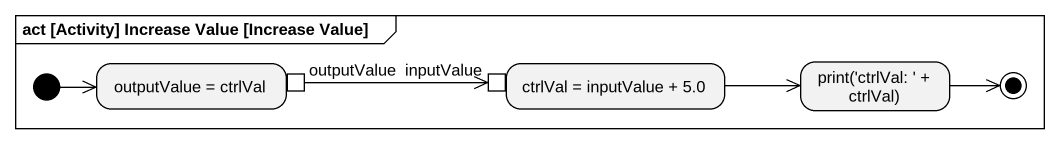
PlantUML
@startuml
mainframe act [Activity] Increase Value [Increase Value]
hide empty description
state "outputValue = ctrlVal" as outputValue_ctrlVal {
  state outputValue <<outputPin>>
}
state "ctrlVal = inputValue + 5.0" as ctrlVal_inputValue_5_0 {
  state inputValue <<inputPin>>
}
state "print('ctrlVal: ' + ctrlVal)" as print_ctrlVal_ctrlVal
[*] -right-> outputValue_ctrlVal
outputValue -right-> inputValue
ctrlVal_inputValue_5_0 -right-> print_ctrlVal_ctrlVal
print_ctrlVal_ctrlVal -right-> [*]
@enduml
